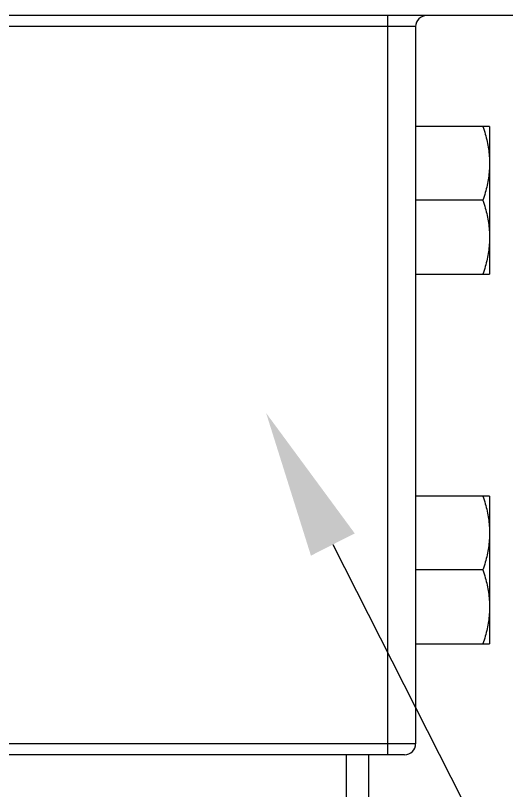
# Model space of a CAD drawing. Extents: x 815029915 to 815825525, y 579155098 to 579748855.
# Drawn here: x 815617599.5 to 815617877.4, y 579331225.7 to 579331664.1 of the extents above; entities that cross this region are included whole.
import ezdxf

# ---------------------------------------------------------------- set-up
doc = ezdxf.new("R2010")
doc.units = 0
doc.header["$LTSCALE"] = 100
doc.header["$MEASUREMENT"] = 0
doc.layers.add('02___PRT_ALL_AXES', color=7, linetype='Continuous')
doc.layers.add('03___PRT_ALL_CURVES', color=7, linetype='Continuous')

msp = doc.modelspace()

# ---------------------------------------------------------------- linework, layer by layer
at = {"color": 0, "linetype": 'Continuous'}
for p, q in [((815618047.08, 579331664.05), (815617327.89, 579331664.05)), ((815617810.31, 579331245.92), (815617810.31, 579331664.05)), ((815617825.99, 579331657.78), (815617548.98, 579331657.78)), ((815617825.99, 579331657.78), (815617825.99, 579331252.19)), ((815617825.99, 579331252.19), (815617548.98, 579331252.19)), ((815617819.72, 579331245.92), (815617555.25, 579331245.92)), ((815617786.62, 579331245.92), (815617786.62, 579327846.51)), ((815617799.37, 579331245.92), (815617799.37, 579327846.51))]:
    msp.add_line(p, q, dxfattribs=at)
at = {"color": 4, "linetype": 'ByBlock', "lineweight": -2}
msp.add_lwpolyline([(815617779.12, 579331364.86), (815617979.74, 579330969.73)], dxfattribs=at)
at = {"color": 0, "linetype": 'Continuous'}
for centre, start, end in [((815617832.26, 579331657.78), 90, 180), ((815617819.72, 579331252.19), 270, 0)]:
    msp.add_arc(centre, 6.27, start, end, dxfattribs=at)
at = {"color": 4}
msp.add_solid([(815617766.72, 579331358.56), (815617741.36, 579331439.22), (815617791.51, 579331371.15)], dxfattribs=at)
at = {"layer": '02___PRT_ALL_AXES', "color": 0, "linetype": 'Continuous'}
for p, q in [((815617867.8, 579331601.33), (815617825.99, 579331601.33)), ((815617867.8, 579331601.33), (815617867.8, 579331517.7)), ((815617864.07, 579331559.52), (815617825.99, 579331559.52)), ((815617825.99, 579331517.7), (815617867.8, 579331517.7)), ((815617867.8, 579331392.26), (815617825.99, 579331392.26)), ((815617867.8, 579331392.26), (815617867.8, 579331308.64)), ((815617864.07, 579331350.45), (815617825.99, 579331350.45)), ((815617825.99, 579331308.64), (815617867.8, 579331308.64))]:
    msp.add_line(p, q, dxfattribs=at)
for points, start_tangent, end_tangent in [([(815617864.07, 579331601.33), (815617865.4, 579331596.97), (815617866.44, 579331592.77), (815617867.19, 579331588.63), (815617867.65, 579331584.53), (815617867.8, 579331580.42)], (0.316228, -0.948683), (0, -1)), ([(815617867.8, 579331580.42), (815617867.65, 579331576.32), (815617867.19, 579331572.21), (815617866.44, 579331568.08), (815617865.4, 579331563.88), (815617864.07, 579331559.52)], (-0.000001, -1), (-0.316228, -0.948683)), ([(815617864.07, 579331559.52), (815617865.4, 579331555.16), (815617866.44, 579331550.95), (815617867.19, 579331546.82), (815617867.65, 579331542.71), (815617867.8, 579331538.61)], (0.316228, -0.948683), (0, -1)), ([(815617867.8, 579331538.61), (815617867.65, 579331534.51), (815617867.19, 579331530.4), (815617866.44, 579331526.27), (815617865.4, 579331522.06), (815617864.07, 579331517.7)], (-0.000001, -1), (-0.316228, -0.948683)), ([(815617864.07, 579331392.26), (815617865.4, 579331387.9), (815617866.44, 579331383.7), (815617867.19, 579331379.57), (815617867.65, 579331375.46), (815617867.8, 579331371.36)], (0.316228, -0.948683), (0, -1)), ([(815617867.8, 579331371.36), (815617867.65, 579331367.25), (815617867.19, 579331363.15), (815617866.44, 579331359.02), (815617865.4, 579331354.81), (815617864.07, 579331350.45)], (-0.000001, -1), (-0.316228, -0.948683)), ([(815617864.07, 579331350.45), (815617865.4, 579331346.09), (815617866.44, 579331341.89), (815617867.19, 579331337.75), (815617867.65, 579331333.65), (815617867.8, 579331329.54)], (0.316228, -0.948683), (0, -1)), ([(815617867.8, 579331329.54), (815617867.65, 579331325.44), (815617867.19, 579331321.33), (815617866.44, 579331317.2), (815617865.4, 579331313), (815617864.07, 579331308.64)], (-0.000001, -1), (-0.316228, -0.948683))]:
    msp.add_spline(points, degree=3, dxfattribs=dict(at, start_tangent=start_tangent, end_tangent=end_tangent))
at = {"layer": '03___PRT_ALL_CURVES', "color": 0, "linetype": 'Continuous'}
for p, q in [((815617867.8, 579331601.33), (815617867.8, 579331517.7)), ((815617867.8, 579331392.26), (815617867.8, 579331308.64))]:
    msp.add_line(p, q, dxfattribs=at)

doc.saveas('drawing.dxf')
